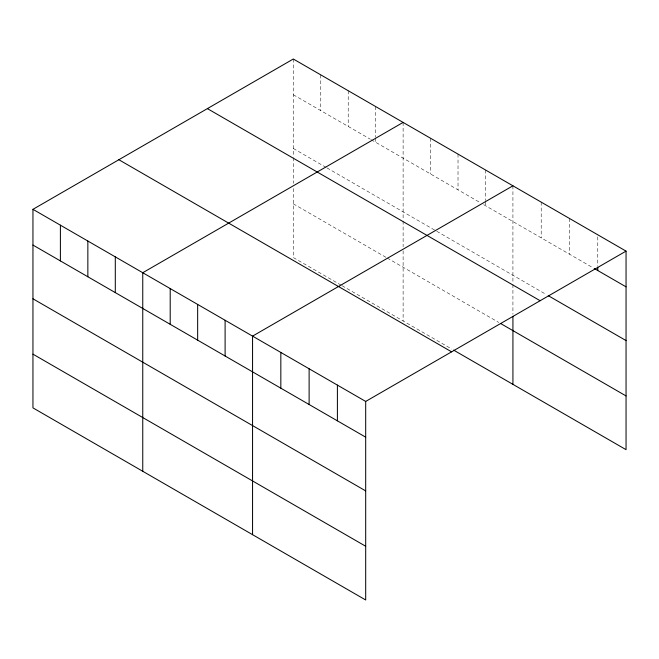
<?xml version="1.0" encoding="UTF-8"?>
<svg xmlns="http://www.w3.org/2000/svg" width="659" height="659" viewBox="0 0 659 659"><rect width="100%" height="100%" fill="white"/><g stroke="black" fill="none" stroke-linecap="round" stroke-linejoin="round"><path stroke-width="0.49" stroke-dasharray="3.29 2.47" d="M293.313 59.013L293.313 156.677M293.313 94.748L370.358 139.222M371.239 139.733L480.156 202.618M483.698 204.661L593.347 267.966M293.313 148.473L326.081 167.394M326.963 167.905L435.879 230.782M436.769 231.293L546.509 294.655M293.313 203.837L386.298 257.512M387.179 258.023L498.756 322.44M341.131 285.166L293.313 257.562L293.313 187.428M342.021 285.685L451.819 349.072M597.771 236.828L597.771 266.434M569.483 218.458L569.483 254.193M541.204 202.132L541.204 237.858M512.924 185.805L512.924 283.461M512.924 284.49L512.924 314.219M485.469 169.956L485.469 200.583M485.469 201.605L485.469 205.682M458.021 154.107L458.021 189.833M430.566 138.258L430.566 173.984M403.119 122.409L403.119 220.073M403.119 221.094L403.119 246.721M403.119 250.824L403.119 320.958M375.671 106.56L375.671 137.187M375.671 138.209L375.671 142.295M348.216 90.711L348.216 126.446M320.768 74.862L320.768 110.597M293.313 157.699L293.313 183.334"/><path stroke-width="0.99" d="M32.95 209.331L365.687 401.438L365.687 599.987L32.95 407.88L32.95 209.331L293.313 59.013L626.05 251.12L626.05 449.669L453.59 350.094M403.119 122.409L142.756 272.727L142.756 471.276M512.924 185.805L252.554 336.123L252.554 534.671M365.687 401.438L626.05 251.12M594.229 268.477L626.05 286.846M548.272 295.677L626.05 340.579M207.396 108.62L540.133 300.718M500.527 323.462L626.05 395.935M118.867 159.733L451.604 351.832M32.95 245.066L365.687 437.172M32.95 298.799L365.687 490.897M32.95 354.155L365.687 546.253M597.771 267.455L597.771 270.519M512.924 316.271L512.924 384.354M337.4 385.111L337.4 420.837M309.12 368.776L309.12 404.511M280.833 352.45L280.833 388.184M225.106 320.274L225.106 356.008M197.651 304.425L197.651 340.159M170.203 288.576L170.203 324.31M115.3 256.878L115.3 292.612M87.853 241.029L87.853 276.764M60.397 225.18L60.397 260.915"/></g></svg>
